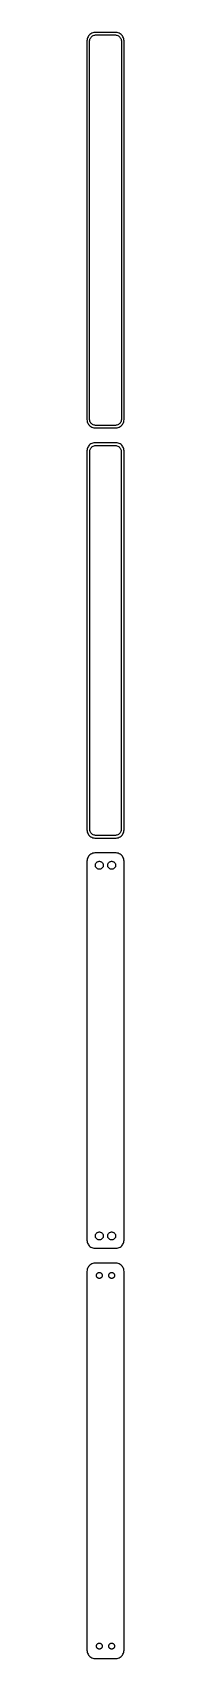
# Model space of a CAD drawing. Header units: metres. Extents: x -11 to 11, y 627 to 1614.
import ezdxf

# ---------------------------------------------------------------- set-up
doc = ezdxf.new("R2010")
doc.units = ezdxf.units.M

msp = doc.modelspace()

# ---------------------------------------------------------------- linework, layer by layer
for p, q in [((-11.2106, 1609.63), (-11.25, 1609)), ((-11.25, 1609), (-11.25, 1379)), ((-11.0929, 1610.24), (-11.2106, 1609.63)), ((-10.8989, 1610.84), (-11.0929, 1610.24)), ((-10.6315, 1611.41), (-10.8989, 1610.84)), ((-10.2951, 1611.94), (-10.6315, 1611.41)), ((-9.89484, 1612.42), (-10.2951, 1611.94)), ((-9.43712, 1612.85), (-9.89484, 1612.42)), ((-9.75, 1608.5), (-9.71844, 1609)), ((-9.71844, 1609), (-9.62433, 1609.49)), ((-9.62433, 1609.49), (-9.4691, 1609.97)), ((-9.4691, 1609.97), (-9.25522, 1610.43)), ((-8.92912, 1613.22), (-9.43712, 1612.85)), ((-9.25522, 1610.43), (-8.98605, 1610.85)), ((-8.98605, 1610.85), (-8.66586, 1611.24)), ((-8.37889, 1613.52), (-8.92912, 1613.22)), ((-8.66586, 1611.24), (-8.29968, 1611.58)), ((-7.79507, 1613.76), (-8.37889, 1613.52)), ((-8.29968, 1611.58), (-7.8933, 1611.88)), ((-7.8933, 1611.88), (-7.45311, 1612.12)), ((-7.1869, 1613.91), (-7.79507, 1613.76)), ((-7.45311, 1612.12), (-6.98605, 1612.3)), ((-6.56395, 1613.99), (-7.1869, 1613.91)), ((-6.98605, 1612.3), (-6.49951, 1612.43)), ((6.56395, 1613.99), (-6.56395, 1613.99)), ((-6.49951, 1612.43), (-6.00116, 1612.49)), ((-6.00116, 1612.49), (6.00116, 1612.49)), ((6.00116, 1612.49), (6.49951, 1612.43)), ((6.49951, 1612.43), (6.98605, 1612.3)), ((7.1869, 1613.91), (6.56395, 1613.99)), ((6.98605, 1612.3), (7.45311, 1612.12)), ((7.79507, 1613.76), (7.1869, 1613.91)), ((7.45311, 1612.12), (7.8933, 1611.88)), ((8.37889, 1613.52), (7.79507, 1613.76)), ((7.8933, 1611.88), (8.29968, 1611.58)), ((8.29968, 1611.58), (8.66586, 1611.24)), ((8.92912, 1613.22), (8.37889, 1613.52)), ((8.66586, 1611.24), (8.98605, 1610.85)), ((9.43712, 1612.85), (8.92912, 1613.22)), ((8.98605, 1610.85), (9.25522, 1610.43)), ((9.25522, 1610.43), (9.4691, 1609.97)), ((9.89484, 1612.42), (9.43712, 1612.85)), ((9.4691, 1609.97), (9.62433, 1609.49)), ((9.62433, 1609.49), (9.71844, 1609)), ((9.71844, 1609), (9.75, 1608.5)), ((10.2951, 1611.94), (9.89484, 1612.42)), ((10.6315, 1611.41), (10.2951, 1611.94)), ((10.8989, 1610.84), (10.6315, 1611.41)), ((11.0929, 1610.24), (10.8989, 1610.84)), ((11.2106, 1609.63), (11.0929, 1610.24)), ((11.25, 1609), (11.2106, 1609.63)), ((11.25, 1379), (11.25, 1609)), ((-9.75, 1379.5), (-9.75, 1608.5)), ((9.75, 1608.5), (9.75, 1379.5)), ((-11.25, 1379), (-11.2106, 1378.37)), ((-11.2106, 1378.37), (-11.0929, 1377.76)), ((-11.0929, 1377.76), (-10.8989, 1377.16)), ((-10.8989, 1377.16), (-10.6315, 1376.59)), ((-10.6315, 1376.59), (-10.2951, 1376.06)), ((-10.2951, 1376.06), (-9.89484, 1375.58)), ((-9.89484, 1375.58), (-9.43712, 1375.15)), ((-9.71844, 1379), (-9.75, 1379.5)), ((-9.62433, 1378.51), (-9.71844, 1379)), ((-9.4691, 1378.03), (-9.62433, 1378.51)), ((-9.25522, 1377.57), (-9.4691, 1378.03)), ((-9.43712, 1375.15), (-8.92912, 1374.78)), ((-8.98605, 1377.15), (-9.25522, 1377.57)), ((-8.66586, 1376.76), (-8.98605, 1377.15)), ((-8.92912, 1374.78), (-8.37889, 1374.48)), ((-8.29968, 1376.42), (-8.66586, 1376.76)), ((-8.37889, 1374.48), (-7.79507, 1374.24)), ((-7.8933, 1376.12), (-8.29968, 1376.42)), ((-7.45311, 1375.88), (-7.8933, 1376.12)), ((-7.79507, 1374.24), (-7.1869, 1374.09)), ((-6.98605, 1375.7), (-7.45311, 1375.88)), ((-7.1869, 1374.09), (-6.56395, 1374.01)), ((-6.49951, 1375.57), (-6.98605, 1375.7)), ((-6.56395, 1374.01), (6.56395, 1374.01)), ((-6.00116, 1375.51), (-6.49951, 1375.57)), ((6.00116, 1375.51), (-6.00116, 1375.51)), ((6.49951, 1375.57), (6.00116, 1375.51)), ((6.98605, 1375.7), (6.49951, 1375.57)), ((6.56395, 1374.01), (7.1869, 1374.09)), ((7.45311, 1375.88), (6.98605, 1375.7)), ((7.1869, 1374.09), (7.79507, 1374.24)), ((7.8933, 1376.12), (7.45311, 1375.88)), ((7.79507, 1374.24), (8.37889, 1374.48)), ((8.29968, 1376.42), (7.8933, 1376.12)), ((8.66586, 1376.76), (8.29968, 1376.42)), ((8.37889, 1374.48), (8.92912, 1374.78)), ((8.98605, 1377.15), (8.66586, 1376.76)), ((8.92912, 1374.78), (9.43712, 1375.15)), ((9.25522, 1377.57), (8.98605, 1377.15)), ((9.4691, 1378.03), (9.25522, 1377.57)), ((9.43712, 1375.15), (9.89484, 1375.58)), ((9.62433, 1378.51), (9.4691, 1378.03)), ((9.71844, 1379), (9.62433, 1378.51)), ((9.75, 1379.5), (9.71844, 1379)), ((9.89484, 1375.58), (10.2951, 1376.06)), ((10.2951, 1376.06), (10.6315, 1376.59)), ((10.6315, 1376.59), (10.8989, 1377.16)), ((10.8989, 1377.16), (11.0929, 1377.76)), ((11.0929, 1377.76), (11.2106, 1378.37)), ((11.2106, 1378.37), (11.25, 1379)), ((-10.6315, 1362.41), (-10.8989, 1361.84)), ((-10.2951, 1362.94), (-10.6315, 1362.41)), ((-9.89484, 1363.42), (-10.2951, 1362.94)), ((-9.43712, 1363.85), (-9.89484, 1363.42)), ((-8.92912, 1364.22), (-9.43712, 1363.85)), ((-8.37889, 1364.52), (-8.92912, 1364.22)), ((-8.88301, 1361.78), (-8.57301, 1362.15)), ((-8.57301, 1362.15), (-8.21851, 1362.48)), ((-7.79507, 1364.76), (-8.37889, 1364.52)), ((-8.21851, 1362.48), (-7.82506, 1362.77)), ((-7.82506, 1362.77), (-7.39888, 1363)), ((-7.1869, 1364.91), (-7.79507, 1364.76)), ((-7.39888, 1363), (-6.9467, 1363.18)), ((-6.56395, 1364.99), (-7.1869, 1364.91)), ((-6.9467, 1363.18), (-6.47565, 1363.3)), ((6.56395, 1364.99), (-6.56395, 1364.99)), ((-6.47565, 1363.3), (-5.99316, 1363.36)), ((-5.99316, 1363.36), (5.99316, 1363.36)), ((5.99316, 1363.36), (6.47565, 1363.3)), ((6.47565, 1363.3), (6.9467, 1363.18)), ((7.1869, 1364.91), (6.56395, 1364.99)), ((6.9467, 1363.18), (7.39888, 1363)), ((7.79507, 1364.76), (7.1869, 1364.91)), ((7.39888, 1363), (7.82506, 1362.77)), ((8.37889, 1364.52), (7.79507, 1364.76)), ((7.82506, 1362.77), (8.21851, 1362.48)), ((8.21851, 1362.48), (8.57301, 1362.15)), ((8.92912, 1364.22), (8.37889, 1364.52)), ((8.57301, 1362.15), (8.88301, 1361.78)), ((9.43712, 1363.85), (8.92912, 1364.22)), ((9.89484, 1363.42), (9.43712, 1363.85)), ((10.2951, 1362.94), (9.89484, 1363.42)), ((10.6315, 1362.41), (10.2951, 1362.94)), ((10.8989, 1361.84), (10.6315, 1362.41)), ((-11.2106, 1360.63), (-11.25, 1360)), ((-11.25, 1360), (-11.25, 1130)), ((-11.0929, 1361.24), (-11.2106, 1360.63)), ((-10.8989, 1361.84), (-11.0929, 1361.24)), ((-9.62262, 1359.5), (-9.59209, 1359.99)), ((-9.62262, 1130.5), (-9.62262, 1359.5)), ((-9.59209, 1359.99), (-9.50096, 1360.46)), ((-9.50096, 1360.46), (-9.35068, 1360.93)), ((-9.35068, 1360.93), (-9.1436, 1361.37)), ((-9.1436, 1361.37), (-8.88301, 1361.78)), ((8.88301, 1361.78), (9.1436, 1361.37)), ((9.1436, 1361.37), (9.35068, 1360.93)), ((9.35068, 1360.93), (9.50096, 1360.46)), ((9.50096, 1360.46), (9.59209, 1359.99)), ((9.59209, 1359.99), (9.62262, 1359.5)), ((9.62262, 1359.5), (9.62262, 1130.5)), ((11.0929, 1361.24), (10.8989, 1361.84)), ((11.2106, 1360.63), (11.0929, 1361.24)), ((11.25, 1360), (11.2106, 1360.63)), ((11.25, 1130), (11.25, 1360)), ((-11.25, 1130), (-11.2106, 1129.37)), ((-11.2106, 1129.37), (-11.0929, 1128.76)), ((-11.0929, 1128.76), (-10.8989, 1128.16)), ((-10.8989, 1128.16), (-10.6315, 1127.59)), ((-10.6315, 1127.59), (-10.2951, 1127.06)), ((-10.2951, 1127.06), (-9.89484, 1126.58)), ((-9.89484, 1126.58), (-9.43712, 1126.15)), ((-9.59209, 1130.01), (-9.62262, 1130.5)), ((-9.50096, 1129.54), (-9.59209, 1130.01)), ((-9.35068, 1129.07), (-9.50096, 1129.54)), ((-9.43712, 1126.15), (-8.92912, 1125.78)), ((-9.1436, 1128.63), (-9.35068, 1129.07)), ((-8.88301, 1128.22), (-9.1436, 1128.63)), ((-8.92912, 1125.78), (-8.37889, 1125.48)), ((-8.57301, 1127.85), (-8.88301, 1128.22)), ((-8.21851, 1127.52), (-8.57301, 1127.85)), ((-8.37889, 1125.48), (-7.79507, 1125.24)), ((-7.82506, 1127.23), (-8.21851, 1127.52)), ((-7.39888, 1127), (-7.82506, 1127.23)), ((-7.79507, 1125.24), (-7.1869, 1125.09)), ((-6.9467, 1126.82), (-7.39888, 1127)), ((-6.47565, 1126.7), (-6.9467, 1126.82)), ((-5.99316, 1126.64), (-6.47565, 1126.7)), ((5.99316, 1126.64), (-5.99316, 1126.64)), ((6.47565, 1126.7), (5.99316, 1126.64)), ((6.9467, 1126.82), (6.47565, 1126.7)), ((7.39888, 1127), (6.9467, 1126.82)), ((7.1869, 1125.09), (7.79507, 1125.24)), ((7.82506, 1127.23), (7.39888, 1127)), ((7.79507, 1125.24), (8.37889, 1125.48)), ((8.21851, 1127.52), (7.82506, 1127.23)), ((8.57301, 1127.85), (8.21851, 1127.52)), ((8.37889, 1125.48), (8.92912, 1125.78)), ((8.88301, 1128.22), (8.57301, 1127.85)), ((9.1436, 1128.63), (8.88301, 1128.22)), ((8.92912, 1125.78), (9.43712, 1126.15)), ((9.35068, 1129.07), (9.1436, 1128.63)), ((9.50096, 1129.54), (9.35068, 1129.07)), ((9.43712, 1126.15), (9.89484, 1126.58)), ((9.59209, 1130.01), (9.50096, 1129.54)), ((9.62262, 1130.5), (9.59209, 1130.01)), ((9.89484, 1126.58), (10.2951, 1127.06)), ((10.2951, 1127.06), (10.6315, 1127.59)), ((10.6315, 1127.59), (10.8989, 1128.16)), ((10.8989, 1128.16), (11.0929, 1128.76)), ((11.0929, 1128.76), (11.2106, 1129.37)), ((11.2106, 1129.37), (11.25, 1130)), ((-8.37889, 1115.52), (-8.92912, 1115.22)), ((-7.79507, 1115.76), (-8.37889, 1115.52)), ((-7.1869, 1115.91), (-7.79507, 1115.76)), ((-7.1869, 1125.09), (-6.56395, 1125.01)), ((-6.56395, 1115.99), (-7.1869, 1115.91)), ((-6.56395, 1125.01), (6.56395, 1125.01)), ((6.56395, 1115.99), (-6.56395, 1115.99)), ((6.56395, 1125.01), (7.1869, 1125.09)), ((7.1869, 1115.91), (6.56395, 1115.99)), ((7.79507, 1115.76), (7.1869, 1115.91)), ((8.37889, 1115.52), (7.79507, 1115.76)), ((8.92912, 1115.22), (8.37889, 1115.52)), ((-11.2106, 1111.63), (-11.25, 1111)), ((-11.25, 1111), (-11.25, 881)), ((-11.0929, 1112.24), (-11.2106, 1111.63)), ((-10.8989, 1112.84), (-11.0929, 1112.24)), ((-10.6315, 1113.41), (-10.8989, 1112.84)), ((-10.2951, 1113.94), (-10.6315, 1113.41)), ((-9.89484, 1114.42), (-10.2951, 1113.94)), ((-9.43712, 1114.85), (-9.89484, 1114.42)), ((-8.92912, 1115.22), (-9.43712, 1114.85)), ((-6.14999, 1108.5), (-6.13107, 1108.8)), ((-6.13107, 1108.2), (-6.14999, 1108.5)), ((-6.13107, 1108.8), (-6.07458, 1109.1)), ((-6.07458, 1107.9), (-6.13107, 1108.2)), ((-6.07458, 1109.1), (-5.98146, 1109.38)), ((-5.98146, 1107.62), (-6.07458, 1107.9)), ((-5.98146, 1109.38), (-5.85313, 1109.66)), ((-5.85313, 1107.34), (-5.98146, 1107.62)), ((-5.85313, 1109.66), (-5.69164, 1109.91)), ((-5.69164, 1107.09), (-5.85313, 1107.34)), ((-5.69164, 1109.91), (-5.49951, 1110.14)), ((-5.49951, 1106.86), (-5.69164, 1107.09)), ((-5.49951, 1110.14), (-5.27982, 1110.35)), ((-5.27982, 1106.65), (-5.49951, 1106.86)), ((-5.27982, 1110.35), (-5.03598, 1110.53)), ((-5.03598, 1106.47), (-5.27982, 1106.65)), ((-5.03598, 1110.53), (-4.77187, 1110.67)), ((-4.77187, 1106.33), (-5.03598, 1106.47)), ((-4.77187, 1110.67), (-4.49164, 1110.78)), ((-4.49164, 1106.22), (-4.77187, 1106.33)), ((-4.49164, 1110.78), (-4.19971, 1110.86)), ((-4.19971, 1106.14), (-4.49164, 1106.22)), ((-4.19971, 1110.86), (-3.9007, 1110.9)), ((-3.9007, 1106.1), (-4.19971, 1106.14)), ((-3.9007, 1110.9), (-3.59929, 1110.9)), ((-3.59929, 1106.1), (-3.9007, 1106.1)), ((-3.59929, 1110.9), (-3.30028, 1110.86)), ((-3.30028, 1106.14), (-3.59929, 1106.1)), ((-3.30028, 1110.86), (-3.00835, 1110.78)), ((-3.00835, 1106.22), (-3.30028, 1106.14)), ((-3.00835, 1110.78), (-2.72812, 1110.67)), ((-2.72812, 1106.33), (-3.00835, 1106.22)), ((-2.72812, 1110.67), (-2.464, 1110.53)), ((-2.464, 1106.47), (-2.72812, 1106.33)), ((-2.464, 1110.53), (-2.22017, 1110.35)), ((-2.22017, 1106.65), (-2.464, 1106.47)), ((-2.22017, 1110.35), (-2.00047, 1110.14)), ((-2.00047, 1106.86), (-2.22017, 1106.65)), ((-2.00047, 1110.14), (-1.80835, 1109.91)), ((-1.80835, 1107.09), (-2.00047, 1106.86)), ((-1.80835, 1109.91), (-1.64685, 1109.66)), ((-1.64685, 1107.34), (-1.80835, 1107.09)), ((-1.64685, 1109.66), (-1.51852, 1109.38)), ((-1.51852, 1107.62), (-1.64685, 1107.34)), ((-1.51852, 1109.38), (-1.4254, 1109.1)), ((-1.4254, 1107.9), (-1.51852, 1107.62)), ((-1.4254, 1109.1), (-1.36891, 1108.8)), ((-1.36891, 1108.2), (-1.4254, 1107.9)), ((-1.36891, 1108.8), (-1.34999, 1108.5)), ((-1.34999, 1108.5), (-1.36891, 1108.2)), ((1.34999, 1108.5), (1.36891, 1108.8)), ((1.36891, 1108.2), (1.34999, 1108.5)), ((1.36891, 1108.8), (1.4254, 1109.1)), ((1.4254, 1107.9), (1.36891, 1108.2)), ((1.4254, 1109.1), (1.51852, 1109.38)), ((1.51852, 1107.62), (1.4254, 1107.9)), ((1.51852, 1109.38), (1.64685, 1109.66)), ((1.64685, 1107.34), (1.51852, 1107.62)), ((1.64685, 1109.66), (1.80835, 1109.91)), ((1.80835, 1107.09), (1.64685, 1107.34)), ((1.80835, 1109.91), (2.00047, 1110.14)), ((2.00047, 1106.86), (1.80835, 1107.09)), ((2.00047, 1110.14), (2.22017, 1110.35)), ((2.22017, 1106.65), (2.00047, 1106.86)), ((2.22017, 1110.35), (2.464, 1110.53)), ((2.464, 1106.47), (2.22017, 1106.65)), ((2.464, 1110.53), (2.72812, 1110.67)), ((2.72812, 1106.33), (2.464, 1106.47)), ((2.72812, 1110.67), (3.00835, 1110.78)), ((3.00835, 1106.22), (2.72812, 1106.33)), ((3.00835, 1110.78), (3.30028, 1110.86)), ((3.30028, 1106.14), (3.00835, 1106.22)), ((3.30028, 1110.86), (3.59929, 1110.9)), ((3.59929, 1106.1), (3.30028, 1106.14)), ((3.59929, 1110.9), (3.9007, 1110.9)), ((3.9007, 1106.1), (3.59929, 1106.1)), ((3.9007, 1110.9), (4.19971, 1110.86)), ((4.19971, 1106.14), (3.9007, 1106.1)), ((4.19971, 1110.86), (4.49164, 1110.78)), ((4.49164, 1106.22), (4.19971, 1106.14)), ((4.49164, 1110.78), (4.77187, 1110.67)), ((4.77187, 1106.33), (4.49164, 1106.22)), ((4.77187, 1110.67), (5.03598, 1110.53)), ((5.03598, 1106.47), (4.77187, 1106.33)), ((5.03598, 1110.53), (5.27982, 1110.35)), ((5.27982, 1106.65), (5.03598, 1106.47)), ((5.27982, 1110.35), (5.49951, 1110.14)), ((5.49951, 1106.86), (5.27982, 1106.65)), ((5.49951, 1110.14), (5.69164, 1109.91)), ((5.69164, 1107.09), (5.49951, 1106.86)), ((5.69164, 1109.91), (5.85313, 1109.66)), ((5.85313, 1107.34), (5.69164, 1107.09)), ((5.85313, 1109.66), (5.98146, 1109.38)), ((5.98146, 1107.62), (5.85313, 1107.34)), ((5.98146, 1109.38), (6.07458, 1109.1)), ((6.07458, 1107.9), (5.98146, 1107.62)), ((6.07458, 1109.1), (6.13107, 1108.8)), ((6.13107, 1108.2), (6.07458, 1107.9)), ((6.13107, 1108.8), (6.14999, 1108.5)), ((6.14999, 1108.5), (6.13107, 1108.2)), ((9.43712, 1114.85), (8.92912, 1115.22)), ((9.89484, 1114.42), (9.43712, 1114.85)), ((10.2951, 1113.94), (9.89484, 1114.42)), ((10.6315, 1113.41), (10.2951, 1113.94)), ((10.8989, 1112.84), (10.6315, 1113.41)), ((11.0929, 1112.24), (10.8989, 1112.84)), ((11.2106, 1111.63), (11.0929, 1112.24)), ((11.25, 1111), (11.2106, 1111.63)), ((11.25, 881), (11.25, 1111)), ((-11.25, 881), (-11.2106, 880.373)), ((-11.2106, 880.373), (-11.0929, 879.757)), ((-11.0929, 879.757), (-10.8989, 879.159)), ((-10.8989, 879.159), (-10.6315, 878.591)), ((-10.6315, 878.591), (-10.2951, 878.061)), ((-6.14999, 883.5), (-6.13107, 883.801)), ((-6.13107, 883.199), (-6.14999, 883.5)), ((-6.13107, 883.801), (-6.07458, 884.097)), ((-6.07458, 882.903), (-6.13107, 883.199)), ((-6.07458, 884.097), (-5.98146, 884.383)), ((-5.98146, 882.617), (-6.07458, 882.903)), ((-5.98146, 884.383), (-5.85313, 884.656)), ((-5.85313, 882.344), (-5.98146, 882.617)), ((-5.85313, 884.656), (-5.69164, 884.911)), ((-5.69164, 882.089), (-5.85313, 882.344)), ((-5.69164, 884.911), (-5.49951, 885.143)), ((-5.49951, 881.857), (-5.69164, 882.089)), ((-5.49951, 885.143), (-5.27982, 885.349)), ((-5.27982, 881.651), (-5.49951, 881.857)), ((-5.27982, 885.349), (-5.03598, 885.526)), ((-5.03598, 881.474), (-5.27982, 881.651)), ((-5.03598, 885.526), (-4.77187, 885.672)), ((-4.77187, 881.328), (-5.03598, 881.474)), ((-4.77187, 885.672), (-4.49164, 885.783)), ((-4.49164, 881.217), (-4.77187, 881.328)), ((-4.49164, 885.783), (-4.19971, 885.857)), ((-4.19971, 881.143), (-4.49164, 881.217)), ((-4.19971, 885.857), (-3.9007, 885.895)), ((-3.9007, 881.105), (-4.19971, 881.143)), ((-3.9007, 885.895), (-3.59929, 885.895)), ((-3.59929, 881.105), (-3.9007, 881.105)), ((-3.59929, 885.895), (-3.30028, 885.857)), ((-3.30028, 881.143), (-3.59929, 881.105)), ((-3.30028, 885.857), (-3.00835, 885.783)), ((-3.00835, 881.217), (-3.30028, 881.143)), ((-3.00835, 885.783), (-2.72812, 885.672)), ((-2.72812, 881.328), (-3.00835, 881.217)), ((-2.72812, 885.672), (-2.464, 885.526)), ((-2.464, 881.474), (-2.72812, 881.328)), ((-2.464, 885.526), (-2.22017, 885.349)), ((-2.22017, 881.651), (-2.464, 881.474)), ((-2.22017, 885.349), (-2.00047, 885.143)), ((-2.00047, 881.857), (-2.22017, 881.651)), ((-2.00047, 885.143), (-1.80835, 884.911)), ((-1.80835, 882.089), (-2.00047, 881.857)), ((-1.80835, 884.911), (-1.64685, 884.656)), ((-1.64685, 882.344), (-1.80835, 882.089)), ((-1.64685, 884.656), (-1.51852, 884.383)), ((-1.51852, 882.617), (-1.64685, 882.344)), ((-1.51852, 884.383), (-1.4254, 884.097)), ((-1.4254, 882.903), (-1.51852, 882.617)), ((-1.4254, 884.097), (-1.36891, 883.801)), ((-1.36891, 883.199), (-1.4254, 882.903)), ((-1.36891, 883.801), (-1.34999, 883.5)), ((-1.34999, 883.5), (-1.36891, 883.199)), ((1.34999, 883.5), (1.36891, 883.801)), ((1.36891, 883.199), (1.34999, 883.5)), ((1.36891, 883.801), (1.4254, 884.097)), ((1.4254, 882.903), (1.36891, 883.199)), ((1.4254, 884.097), (1.51852, 884.383)), ((1.51852, 882.617), (1.4254, 882.903)), ((1.51852, 884.383), (1.64685, 884.656)), ((1.64685, 882.344), (1.51852, 882.617)), ((1.64685, 884.656), (1.80835, 884.911)), ((1.80835, 882.089), (1.64685, 882.344)), ((1.80835, 884.911), (2.00047, 885.143)), ((2.00047, 881.857), (1.80835, 882.089)), ((2.00047, 885.143), (2.22017, 885.349)), ((2.22017, 881.651), (2.00047, 881.857)), ((2.22017, 885.349), (2.464, 885.526)), ((2.464, 881.474), (2.22017, 881.651)), ((2.464, 885.526), (2.72812, 885.672)), ((2.72812, 881.328), (2.464, 881.474)), ((2.72812, 885.672), (3.00835, 885.783)), ((3.00835, 881.217), (2.72812, 881.328)), ((3.00835, 885.783), (3.30028, 885.857)), ((3.30028, 881.143), (3.00835, 881.217)), ((3.30028, 885.857), (3.59929, 885.895)), ((3.59929, 881.105), (3.30028, 881.143)), ((3.59929, 885.895), (3.9007, 885.895)), ((3.9007, 881.105), (3.59929, 881.105)), ((3.9007, 885.895), (4.19971, 885.857)), ((4.19971, 881.143), (3.9007, 881.105)), ((4.19971, 885.857), (4.49164, 885.783)), ((4.49164, 881.217), (4.19971, 881.143)), ((4.49164, 885.783), (4.77187, 885.672)), ((4.77187, 881.328), (4.49164, 881.217)), ((4.77187, 885.672), (5.03598, 885.526)), ((5.03598, 881.474), (4.77187, 881.328)), ((5.03598, 885.526), (5.27982, 885.349)), ((5.27982, 881.651), (5.03598, 881.474)), ((5.27982, 885.349), (5.49951, 885.143)), ((5.49951, 881.857), (5.27982, 881.651)), ((5.49951, 885.143), (5.69164, 884.911)), ((5.69164, 882.089), (5.49951, 881.857)), ((5.69164, 884.911), (5.85313, 884.656)), ((5.85313, 882.344), (5.69164, 882.089)), ((5.85313, 884.656), (5.98146, 884.383)), ((5.98146, 882.617), (5.85313, 882.344)), ((5.98146, 884.383), (6.07458, 884.097)), ((6.07458, 882.903), (5.98146, 882.617)), ((6.07458, 884.097), (6.13107, 883.801)), ((6.13107, 883.199), (6.07458, 882.903)), ((6.13107, 883.801), (6.14999, 883.5)), ((6.14999, 883.5), (6.13107, 883.199)), ((10.2951, 878.061), (10.6315, 878.591)), ((10.6315, 878.591), (10.8989, 879.159)), ((10.8989, 879.159), (11.0929, 879.757)), ((11.0929, 879.757), (11.2106, 880.373)), ((11.2106, 880.373), (11.25, 881)), ((-10.2951, 878.061), (-9.89484, 877.577)), ((-9.89484, 877.577), (-9.43712, 877.147)), ((-9.43712, 877.147), (-8.92912, 876.778)), ((-8.92912, 876.778), (-8.37889, 876.476)), ((-8.37889, 876.476), (-7.79507, 876.245)), ((-7.79507, 876.245), (-7.1869, 876.089)), ((-7.1869, 876.089), (-6.56395, 876.01)), ((-6.56395, 876.01), (6.56395, 876.01)), ((6.56395, 876.01), (7.1869, 876.089)), ((7.1869, 876.089), (7.79507, 876.245)), ((7.79507, 876.245), (8.37889, 876.476)), ((8.37889, 876.476), (8.92912, 876.778)), ((8.92912, 876.778), (9.43712, 877.147)), ((9.43712, 877.147), (9.89484, 877.577)), ((9.89484, 877.577), (10.2951, 878.061)), ((-11.2106, 862.627), (-11.25, 862)), ((-11.25, 862), (-11.25, 632)), ((-11.0929, 863.243), (-11.2106, 862.627)), ((-10.8989, 863.841), (-11.0929, 863.243)), ((-10.6315, 864.409), (-10.8989, 863.841)), ((-10.2951, 864.939), (-10.6315, 864.409)), ((-9.89484, 865.423), (-10.2951, 864.939)), ((-9.43712, 865.853), (-9.89484, 865.423)), ((-8.92912, 866.222), (-9.43712, 865.853)), ((-8.37889, 866.524), (-8.92912, 866.222)), ((-7.79507, 866.755), (-8.37889, 866.524)), ((-7.1869, 866.911), (-7.79507, 866.755)), ((-6.56395, 866.99), (-7.1869, 866.911)), ((6.56395, 866.99), (-6.56395, 866.99)), ((-5.54999, 859.5), (-5.5358, 859.726)), ((-5.5358, 859.274), (-5.54999, 859.5)), ((-5.5358, 859.726), (-5.49344, 859.948)), ((-5.49344, 859.052), (-5.5358, 859.274)), ((-5.49344, 859.948), (-5.42358, 860.163)), ((-5.42358, 858.837), (-5.49344, 859.052)), ((-5.42358, 860.163), (-5.32735, 860.367)), ((-5.32735, 858.633), (-5.42358, 858.837)), ((-5.32735, 860.367), (-5.20622, 860.558)), ((-5.20622, 860.558), (-5.06213, 860.732)), ((-5.06213, 860.732), (-4.89735, 860.887)), ((-4.89735, 860.887), (-4.71448, 861.02)), ((-4.71448, 861.02), (-4.51639, 861.129)), ((-4.51639, 861.129), (-4.30623, 861.212)), ((-4.30623, 861.212), (-4.08728, 861.268)), ((-4.08728, 861.268), (-3.86302, 861.296)), ((-3.86302, 861.296), (-3.63696, 861.296)), ((-3.63696, 861.296), (-3.4127, 861.268)), ((-3.4127, 861.268), (-3.19376, 861.212)), ((-3.19376, 861.212), (-2.9836, 861.129)), ((-2.9836, 861.129), (-2.78551, 861.02)), ((-2.78551, 861.02), (-2.60263, 860.887)), ((-2.60263, 860.887), (-2.43785, 860.732)), ((-2.43785, 860.732), (-2.29376, 860.558)), ((-2.29376, 860.558), (-2.17264, 860.367)), ((-2.17264, 860.367), (-2.0764, 860.163)), ((-2.0764, 858.837), (-2.17264, 858.633)), ((-2.0764, 860.163), (-2.00655, 859.948)), ((-2.00655, 859.052), (-2.0764, 858.837)), ((-2.00655, 859.948), (-1.96419, 859.726)), ((-1.96419, 859.274), (-2.00655, 859.052)), ((-1.96419, 859.726), (-1.95, 859.5)), ((-1.95, 859.5), (-1.96419, 859.274)), ((1.95, 859.5), (1.96419, 859.726)), ((1.96419, 859.274), (1.95, 859.5)), ((1.96419, 859.726), (2.00655, 859.948)), ((2.00655, 859.052), (1.96419, 859.274)), ((2.00655, 859.948), (2.0764, 860.163)), ((2.0764, 858.837), (2.00655, 859.052)), ((2.0764, 860.163), (2.17264, 860.367)), ((2.17264, 858.633), (2.0764, 858.837)), ((2.17264, 860.367), (2.29376, 860.558)), ((2.29376, 860.558), (2.43785, 860.732)), ((2.43785, 860.732), (2.60263, 860.887)), ((2.60263, 860.887), (2.78551, 861.02)), ((2.78551, 861.02), (2.9836, 861.129)), ((2.9836, 861.129), (3.19376, 861.212)), ((3.19376, 861.212), (3.4127, 861.268)), ((3.4127, 861.268), (3.63696, 861.296)), ((3.63696, 861.296), (3.86302, 861.296)), ((3.86302, 861.296), (4.08728, 861.268)), ((4.08728, 861.268), (4.30623, 861.212)), ((4.30623, 861.212), (4.51639, 861.129)), ((4.51639, 861.129), (4.71448, 861.02)), ((4.71448, 861.02), (4.89735, 860.887)), ((4.89735, 860.887), (5.06213, 860.732)), ((5.06213, 860.732), (5.20622, 860.558)), ((5.20622, 860.558), (5.32735, 860.367)), ((5.32735, 860.367), (5.42358, 860.163)), ((5.42358, 858.837), (5.32735, 858.633)), ((5.42358, 860.163), (5.49344, 859.948)), ((5.49344, 859.052), (5.42358, 858.837)), ((5.49344, 859.948), (5.5358, 859.726)), ((5.5358, 859.274), (5.49344, 859.052)), ((5.5358, 859.726), (5.54999, 859.5)), ((5.54999, 859.5), (5.5358, 859.274)), ((7.1869, 866.911), (6.56395, 866.99)), ((7.79507, 866.755), (7.1869, 866.911)), ((8.37889, 866.524), (7.79507, 866.755)), ((8.92912, 866.222), (8.37889, 866.524)), ((9.43712, 865.853), (8.92912, 866.222)), ((9.89484, 865.423), (9.43712, 865.853)), ((10.2951, 864.939), (9.89484, 865.423)), ((10.6315, 864.409), (10.2951, 864.939)), ((10.8989, 863.841), (10.6315, 864.409)), ((11.0929, 863.243), (10.8989, 863.841)), ((11.2106, 862.627), (11.0929, 863.243)), ((11.25, 862), (11.2106, 862.627)), ((11.25, 632), (11.25, 862)), ((-5.20622, 858.442), (-5.32735, 858.633)), ((-5.06213, 858.268), (-5.20622, 858.442)), ((-4.89735, 858.113), (-5.06213, 858.268)), ((-4.71448, 857.98), (-4.89735, 858.113)), ((-4.51639, 857.871), (-4.71448, 857.98)), ((-4.30623, 857.788), (-4.51639, 857.871)), ((-4.08728, 857.732), (-4.30623, 857.788)), ((-3.86302, 857.704), (-4.08728, 857.732)), ((-3.63696, 857.704), (-3.86302, 857.704)), ((-3.4127, 857.732), (-3.63696, 857.704)), ((-3.19376, 857.788), (-3.4127, 857.732)), ((-2.9836, 857.871), (-3.19376, 857.788)), ((-2.78551, 857.98), (-2.9836, 857.871)), ((-2.60263, 858.113), (-2.78551, 857.98)), ((-2.43785, 858.268), (-2.60263, 858.113)), ((-2.29376, 858.442), (-2.43785, 858.268)), ((-2.17264, 858.633), (-2.29376, 858.442)), ((2.29376, 858.442), (2.17264, 858.633)), ((2.43785, 858.268), (2.29376, 858.442)), ((2.60263, 858.113), (2.43785, 858.268)), ((2.78551, 857.98), (2.60263, 858.113)), ((2.9836, 857.871), (2.78551, 857.98)), ((3.19376, 857.788), (2.9836, 857.871)), ((3.4127, 857.732), (3.19376, 857.788)), ((3.63696, 857.704), (3.4127, 857.732)), ((3.86302, 857.704), (3.63696, 857.704)), ((4.08728, 857.732), (3.86302, 857.704)), ((4.30623, 857.788), (4.08728, 857.732)), ((4.51639, 857.871), (4.30623, 857.788)), ((4.71448, 857.98), (4.51639, 857.871)), ((4.89735, 858.113), (4.71448, 857.98)), ((5.06213, 858.268), (4.89735, 858.113)), ((5.20622, 858.442), (5.06213, 858.268)), ((5.32735, 858.633), (5.20622, 858.442)), ((-11.25, 632), (-11.2106, 631.373)), ((-5.54999, 634.5), (-5.5358, 634.726)), ((-5.5358, 634.274), (-5.54999, 634.5)), ((-5.5358, 634.726), (-5.49344, 634.948)), ((-5.49344, 634.052), (-5.5358, 634.274)), ((-5.49344, 634.948), (-5.42358, 635.163)), ((-5.42358, 633.837), (-5.49344, 634.052)), ((-5.42358, 635.163), (-5.32735, 635.367)), ((-5.32735, 633.633), (-5.42358, 633.837)), ((-5.32735, 635.367), (-5.20622, 635.558)), ((-5.20622, 633.442), (-5.32735, 633.633)), ((-5.20622, 635.558), (-5.06213, 635.732)), ((-5.06213, 633.268), (-5.20622, 633.442)), ((-5.06213, 635.732), (-4.89735, 635.887)), ((-4.89735, 633.113), (-5.06213, 633.268)), ((-4.89735, 635.887), (-4.71448, 636.02)), ((-4.71448, 632.98), (-4.89735, 633.113)), ((-4.71448, 636.02), (-4.51639, 636.129)), ((-4.51639, 632.871), (-4.71448, 632.98)), ((-4.51639, 636.129), (-4.30623, 636.212)), ((-4.30623, 632.788), (-4.51639, 632.871)), ((-4.30623, 636.212), (-4.08728, 636.268)), ((-4.08728, 632.732), (-4.30623, 632.788)), ((-4.08728, 636.268), (-3.86302, 636.296)), ((-3.86302, 632.704), (-4.08728, 632.732)), ((-3.86302, 636.296), (-3.63696, 636.296)), ((-3.63696, 632.704), (-3.86302, 632.704)), ((-3.63696, 636.296), (-3.4127, 636.268)), ((-3.4127, 632.732), (-3.63696, 632.704)), ((-3.4127, 636.268), (-3.19376, 636.212)), ((-3.19376, 632.788), (-3.4127, 632.732)), ((-3.19376, 636.212), (-2.9836, 636.129)), ((-2.9836, 632.871), (-3.19376, 632.788)), ((-2.9836, 636.129), (-2.78551, 636.02)), ((-2.78551, 632.98), (-2.9836, 632.871)), ((-2.78551, 636.02), (-2.60263, 635.887)), ((-2.60263, 633.113), (-2.78551, 632.98)), ((-2.60263, 635.887), (-2.43785, 635.732)), ((-2.43785, 633.268), (-2.60263, 633.113)), ((-2.43785, 635.732), (-2.29376, 635.558)), ((-2.29376, 633.442), (-2.43785, 633.268)), ((-2.29376, 635.558), (-2.17264, 635.367)), ((-2.17264, 633.633), (-2.29376, 633.442)), ((-2.17264, 635.367), (-2.0764, 635.163)), ((-2.0764, 633.837), (-2.17264, 633.633)), ((-2.0764, 635.163), (-2.00655, 634.948)), ((-2.00655, 634.052), (-2.0764, 633.837)), ((-2.00655, 634.948), (-1.96419, 634.726)), ((-1.96419, 634.274), (-2.00655, 634.052)), ((-1.96419, 634.726), (-1.95, 634.5)), ((-1.95, 634.5), (-1.96419, 634.274)), ((1.95, 634.5), (1.96419, 634.726)), ((1.96419, 634.274), (1.95, 634.5)), ((1.96419, 634.726), (2.00655, 634.948)), ((2.00655, 634.052), (1.96419, 634.274)), ((2.00655, 634.948), (2.0764, 635.163)), ((2.0764, 633.837), (2.00655, 634.052)), ((2.0764, 635.163), (2.17264, 635.367)), ((2.17264, 633.633), (2.0764, 633.837)), ((2.17264, 635.367), (2.29376, 635.558)), ((2.29376, 633.442), (2.17264, 633.633)), ((2.29376, 635.558), (2.43785, 635.732)), ((2.43785, 633.268), (2.29376, 633.442)), ((2.43785, 635.732), (2.60263, 635.887)), ((2.60263, 633.113), (2.43785, 633.268)), ((2.60263, 635.887), (2.78551, 636.02)), ((2.78551, 632.98), (2.60263, 633.113)), ((2.78551, 636.02), (2.9836, 636.129)), ((2.9836, 632.871), (2.78551, 632.98)), ((2.9836, 636.129), (3.19376, 636.212)), ((3.19376, 632.788), (2.9836, 632.871)), ((3.19376, 636.212), (3.4127, 636.268)), ((3.4127, 632.732), (3.19376, 632.788)), ((3.4127, 636.268), (3.63696, 636.296)), ((3.63696, 632.704), (3.4127, 632.732)), ((3.63696, 636.296), (3.86302, 636.296)), ((3.86302, 632.704), (3.63696, 632.704)), ((3.86302, 636.296), (4.08728, 636.268)), ((4.08728, 632.732), (3.86302, 632.704)), ((4.08728, 636.268), (4.30623, 636.212)), ((4.30623, 632.788), (4.08728, 632.732)), ((4.30623, 636.212), (4.51639, 636.129)), ((4.51639, 632.871), (4.30623, 632.788)), ((4.51639, 636.129), (4.71448, 636.02)), ((4.71448, 632.98), (4.51639, 632.871)), ((4.71448, 636.02), (4.89735, 635.887)), ((4.89735, 633.113), (4.71448, 632.98)), ((4.89735, 635.887), (5.06213, 635.732)), ((5.06213, 633.268), (4.89735, 633.113)), ((5.06213, 635.732), (5.20622, 635.558)), ((5.20622, 633.442), (5.06213, 633.268)), ((5.20622, 635.558), (5.32735, 635.367)), ((5.32735, 633.633), (5.20622, 633.442)), ((5.32735, 635.367), (5.42358, 635.163)), ((5.42358, 633.837), (5.32735, 633.633)), ((5.42358, 635.163), (5.49344, 634.948)), ((5.49344, 634.052), (5.42358, 633.837)), ((5.49344, 634.948), (5.5358, 634.726)), ((5.5358, 634.274), (5.49344, 634.052)), ((5.5358, 634.726), (5.54999, 634.5)), ((5.54999, 634.5), (5.5358, 634.274)), ((11.2106, 631.373), (11.25, 632)), ((-11.2106, 631.373), (-11.0929, 630.757)), ((-11.0929, 630.757), (-10.8989, 630.159)), ((-10.8989, 630.159), (-10.6315, 629.591)), ((-10.6315, 629.591), (-10.2951, 629.061)), ((-10.2951, 629.061), (-9.89484, 628.577)), ((-9.89484, 628.577), (-9.43712, 628.147)), ((-9.43712, 628.147), (-8.92912, 627.778)), ((-8.92912, 627.778), (-8.37889, 627.476)), ((-8.37889, 627.476), (-7.79507, 627.245)), ((-7.79507, 627.245), (-7.1869, 627.089)), ((-7.1869, 627.089), (-6.56395, 627.01)), ((-6.56395, 627.01), (6.56395, 627.01)), ((6.56395, 627.01), (7.1869, 627.089)), ((7.1869, 627.089), (7.79507, 627.245)), ((7.79507, 627.245), (8.37889, 627.476)), ((8.37889, 627.476), (8.92912, 627.778)), ((8.92912, 627.778), (9.43712, 628.147)), ((9.43712, 628.147), (9.89484, 628.577)), ((9.89484, 628.577), (10.2951, 629.061)), ((10.2951, 629.061), (10.6315, 629.591)), ((10.6315, 629.591), (10.8989, 630.159)), ((10.8989, 630.159), (11.0929, 630.757)), ((11.0929, 630.757), (11.2106, 631.373))]:
    msp.add_line(p, q)

doc.saveas('drawing.dxf')
